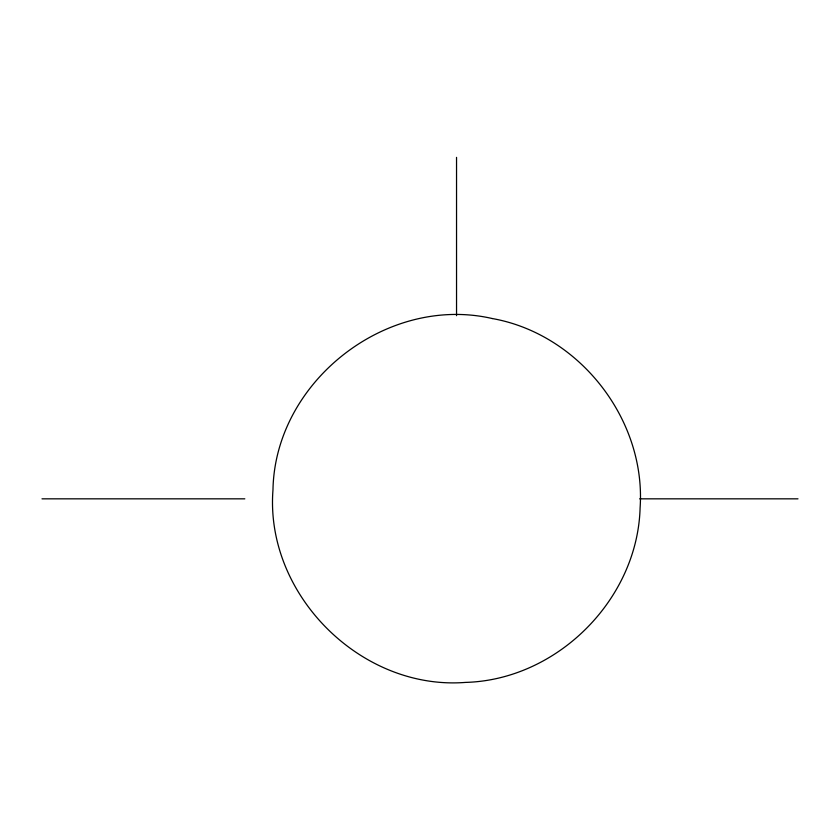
<?xml version="1.0" encoding="UTF-8"?>
<svg xmlns="http://www.w3.org/2000/svg" width="840" height="840" viewBox="0 0 840 840"><rect width="100%" height="100%" fill="white"/><g stroke="black" fill="none" stroke-linecap="round" stroke-linejoin="round"><path stroke-width="1.26" d="M42 498.834L244.828 498.834M639.702 498.834L798 498.834M492.377 318.56C386.831 294.157 274.943 381.507 272.979 489.815C264.8 594.416 360.927 690.585 465.538 682.405L465.549 682.405C557.214 679.875 637.571 599.508 640.101 507.854C646.18 419.591 579.485 334.12 492.398 318.56M456.54 157.374L456.54 315.672"/></g></svg>
